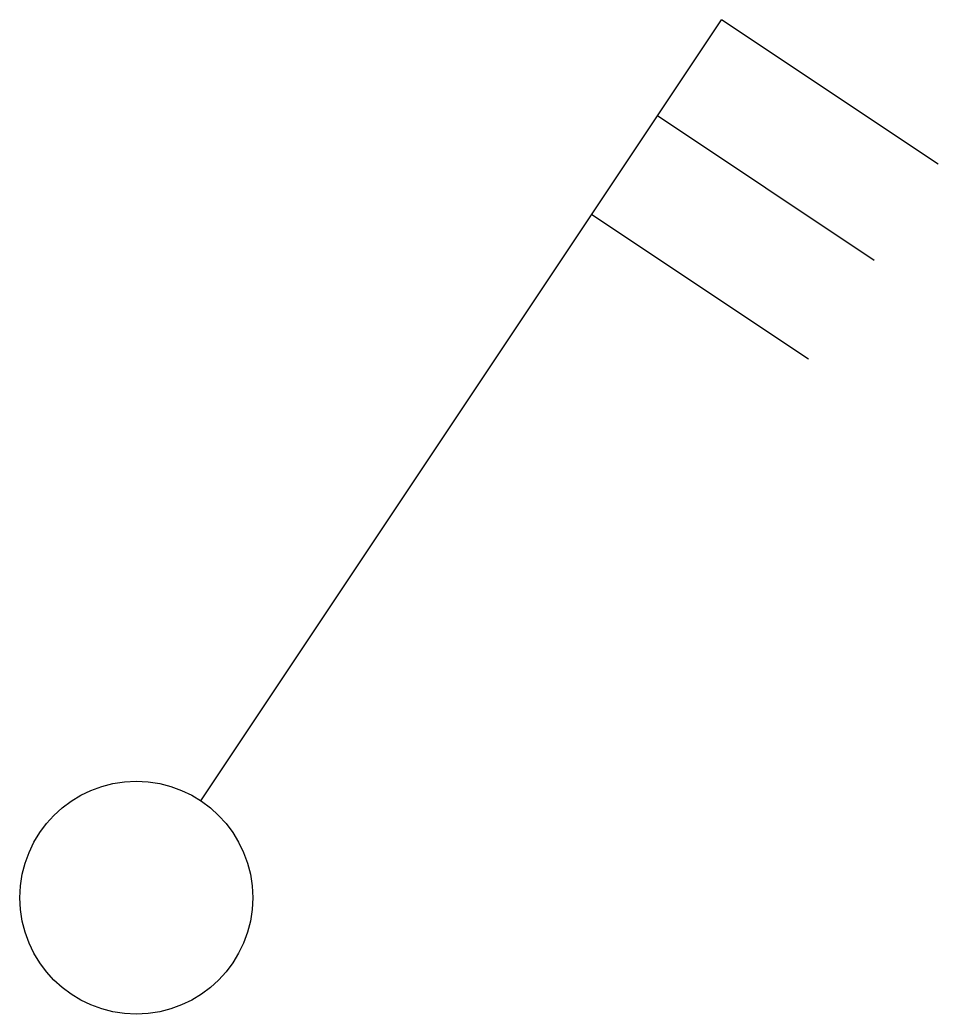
# Model space of a CAD drawing. Header units: millimetres. Extents: x 0.3 to 3.83, y 0.18 to 4.
import ezdxf

# ---------------------------------------------------------------- set-up
doc = ezdxf.new("R2010")
doc.units = ezdxf.units.MM
doc.layers.get('0').update_dxf_attribs({"lineweight": 25, "true_color": 0xffffff})

msp = doc.modelspace()

# ---------------------------------------------------------------- linework, layer by layer
for p, q in [((1, 1), (3, 4)), ((3.8321, 3.4453), (3, 4)), ((3.5859, 3.0761), (2.7538, 3.6308)), ((3.3344, 2.697), (2.5023, 3.2517))]:
    msp.add_line(p, q)
msp.add_circle((0.7519, 0.6279), 0.4472)

doc.saveas('drawing.dxf')
